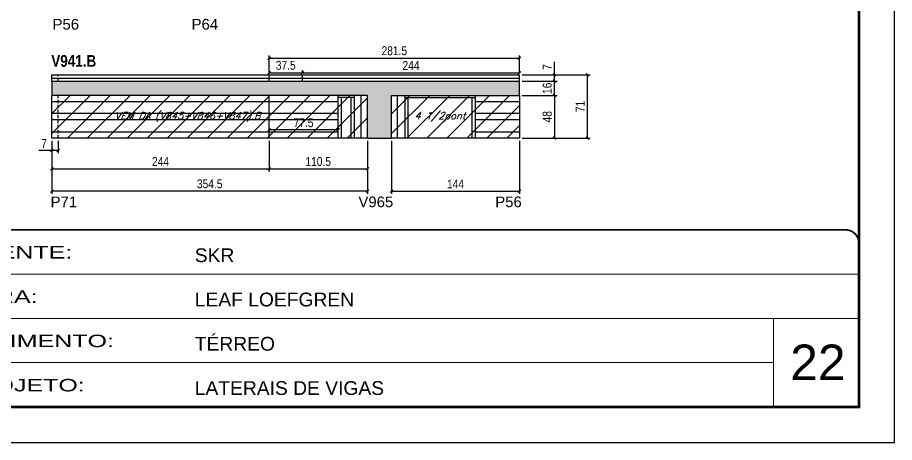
# Model space of a CAD drawing. Extents: x 3309 to 9563, y -2522 to 14608.
# Drawn here: x 5407 to 6393, y 7815 to 8293 of the extents above; entities that cross this region are included whole.
import ezdxf

# ---------------------------------------------------------------- set-up
doc = ezdxf.new("R2010")
doc.units = 0
for name, pattern in [('CONTINUO', [0]), ('DASHED', [0.75, 0.5, -0.25]), ('HIDDEN', [0.375, 0.25, -0.125])]:
    doc.linetypes.add(name, pattern=pattern)
for name, color, linetype in [('5', 5, 'Continuous'), ('COTA', 241, 'Continuous'), ('NOMENCLATURA', 7, 'Continuous'), ('Painéis', 200, 'Continuous'), ('SARR_2.2x7', 40, 'Continuous'), ('SARR_3.5x7', 81, 'Continuous'), ('texto', 7, 'Continuous')]:
    doc.layers.add(name, color=color, linetype=linetype)
for name, color, linetype, lineweight in [('CARIMBO', 255, 'Continuous', 9), ('Folhas', 255, 'Continuous', 9), ('Hachura', 251, 'Continuous', 9), ('SARRAFO DE PRESSAO', 251, 'DASHED', 9)]:
    doc.layers.add(name, color=color, linetype=linetype, lineweight=lineweight)
doc.layers.add('Laje_Perimetro', color=7, linetype='Continuous', plot=False)
doc.styles.add('ARIAL', font='arial.ttf')
doc.styles.add('COTA TECNICA', font='techl___.ttf', dxfattribs={"height": 10})
doc.styles.add('Romans', font='romans.shx')
doc.styles.get("Standard").update_dxf_attribs({"font": 'arial.ttf'})
doc.styles.add('TECNICA', font='techb___.ttf', dxfattribs={"height": 10})
doc.styles.add('Tecnologia', font='')
doc.styles.get('Tecnologia').set_extended_font_data('Forgotten Futurist')
doc.dimstyles.new('PAINEL', dxfattribs={"dimtxt": 10, "dimasz": 3, "dimexe": 3, "dimexo": 3, "dimgap": 3, "dimtad": 1, "dimdec": 1, "dimzin": 12, "dimdsep": 46, "dimtxsty": 'COTA TECNICA', "dimblk1": 'OBLIQUE', "dimblk2": 'OBLIQUE', "dimsah": 1, "dimcen": 0.9, "dimclrd": 4, "dimclre": 4, "dimclrt": 240, "dimadec": 1, "dimazin": 3, "dimtfac": 1, "dimtdec": 1, "dimtmove": 0, "dimatfit": 3, "dimfxl": 1, "dimtolj": 1, "dimtzin": 12, "dimarcsym": 0})

# ---------------------------------------------------------------- blocks, each defined once
blk = doc.blocks.new('9999999999')
at = {"color": 30, "linetype": 'CONTINUO'}
for p, q in [((98564.56, 34379.64), (99583.98, 34379.64)), ((98564.56, 34329.83), (99487.98, 34329.83)), ((99583.98, 34329.83), (99487.98, 34329.83)), ((99487.98, 34329.83), (99487.98, 34230.21)), ((98564.56, 34280.02), (99487.98, 34280.02))]:
    blk.add_line(p, q, dxfattribs=at)
at = {"color": 30, "linetype": 'CONTINUO', "const_width": 2}
blk.add_lwpolyline([(99583.98, 34230.21), (99583.98, 34414.45, 0.414214), (99568.98, 34429.45), (98228.98, 34429.45, 0.414214), (98213.98, 34414.45), (98213.98, 34245.21, 0.414214), (98228.98, 34230.21), (99583.98, 34230.21)], format="xyb", dxfattribs=at)
at = {"layer": 'Folhas'}
blk.add_lwpolyline([(98138.98, 34190.21), (99623.98, 34190.21), (99623.98, 35240.21), (98138.98, 35240.21)], close=True, dxfattribs=at)
at = {"layer": 'Folhas', "color": 30, "const_width": 3}
blk.add_lwpolyline([(98213.98, 34230.21), (99583.98, 34230.21), (99583.98, 35200.21), (98213.98, 35200.21)], close=True, dxfattribs=at)
at = {"color": 7, "linetype": 'Continuous', "ltscale": 5, "style": 'ARIAL'}
for s, height, p in [('SKR', 15.483, (98837.68, 34393.13)), ('LEAF LOEFGREN', 15.4829, (98837.68, 34343.32)), ('TÉRREO', 15.483, (98837.68, 34293.51)), ('LATERAIS DE VIGAS', 15.4829, (98837.68, 34243.7))]:
    blk.add_text(s, height=height, dxfattribs=at).set_placement(p)
at = {"layer": 'Folhas', "color": 7, "style": 'Tecnologia', "width": 1.5}
for s, p in [('CLIENTE:', (98573.65, 34397.17)), ('OBRA:', (98573.65, 34347.31)), ('PAVIMENTO:', (98573.65, 34297.5)), ('PROJETO:', (98573.65, 34247.69))]:
    blk.add_text(s, height=14, dxfattribs=at).set_placement(p)
blk = doc.blocks.new('_Oblique')
at = {"color": 0, "linetype": 'ByBlock', "lineweight": -2}
blk.add_line((-0.5, -0.5), (0.5, 0.5), dxfattribs=at)
blk = doc.blocks.new('*D1996')
at = {"layer": 'COTA', "color": 4, "linetype": 'ByBlock', "lineweight": -2, "transparency": 16777216}
for p, q in [((5446.06, 8154.46), (5446.06, 8094.71)), ((5800.56, 8154.46), (5800.56, 8094.71)), ((5800.56, 8097.71), (5446.06, 8097.71))]:
    blk.add_line(p, q, dxfattribs=at)
at = {"layer": 'Defpoints', "color": 0, "linetype": 'ByBlock', "transparency": 16777216}
for p in [(5446.06, 8157.46), (5800.56, 8157.46), (5446.06, 8097.71)]:
    blk.add_point(p, dxfattribs=at)
at = {"layer": 'COTA', "color": 4, "linetype": 'ByBlock', "lineweight": -2, "transparency": 16777216, "xscale": 3, "yscale": 3, "zscale": 3, "rotation": 180}
blk.add_blockref('_Oblique', (5446.06, 8097.71), dxfattribs=at)
at = {"layer": 'COTA', "color": 4, "linetype": 'ByBlock', "lineweight": -2, "transparency": 16777216, "xscale": 3, "yscale": 3, "zscale": 3}
blk.add_blockref('_Oblique', (5800.56, 8097.71), dxfattribs=at)
at = {"layer": 'COTA', "color": 240, "linetype": 'ByBlock', "transparency": 16777216, "insert": (5623.31, 8105.93), "char_height": 10, "attachment_point": 5, "style": 'COTA TECNICA'}
blk.add_mtext('\\A1;354.5', dxfattribs=at)
blk = doc.blocks.new('*D1997')
at = {"layer": 'COTA', "color": 4, "lineweight": -2, "transparency": 16777216}
for p, q in [((5446.06, 8154.46), (5446.06, 8119.96)), ((5690.06, 8154.46), (5690.06, 8119.96)), ((5446.06, 8122.96), (5690.06, 8122.96))]:
    blk.add_line(p, q, dxfattribs=at)
at = {"layer": 'Defpoints', "color": 0, "transparency": 16777216}
for p in [(5446.06, 8157.46), (5690.06, 8157.46), (5690.06, 8122.96)]:
    blk.add_point(p, dxfattribs=at)
at = {"layer": 'COTA', "color": 4, "lineweight": -2, "transparency": 16777216, "xscale": 3, "yscale": 3, "zscale": 3, "rotation": 180}
blk.add_blockref('_Oblique', (5446.06, 8122.96), dxfattribs=at)
at = {"layer": 'COTA', "color": 4, "lineweight": -2, "transparency": 16777216, "xscale": 3, "yscale": 3, "zscale": 3}
blk.add_blockref('_Oblique', (5690.06, 8122.96), dxfattribs=at)
at = {"layer": 'COTA', "color": 240, "transparency": 16777216, "insert": (5568.06, 8131.04), "char_height": 10, "attachment_point": 5, "style": 'COTA TECNICA'}
blk.add_mtext('\\A1;244', dxfattribs=at)
blk = doc.blocks.new('*D1998')
at = {"layer": 'COTA', "color": 4, "lineweight": -2, "transparency": 16777216}
for p, q in [((5690.06, 8154.46), (5690.06, 8119.96)), ((5800.56, 8154.46), (5800.56, 8119.96)), ((5690.06, 8122.96), (5800.56, 8122.96))]:
    blk.add_line(p, q, dxfattribs=at)
at = {"layer": 'Defpoints', "color": 0, "transparency": 16777216}
for p in [(5690.06, 8157.46), (5800.56, 8157.46), (5800.56, 8122.96)]:
    blk.add_point(p, dxfattribs=at)
at = {"layer": 'COTA', "color": 4, "lineweight": -2, "transparency": 16777216, "xscale": 3, "yscale": 3, "zscale": 3, "rotation": 180}
blk.add_blockref('_Oblique', (5690.06, 8122.96), dxfattribs=at)
at = {"layer": 'COTA', "color": 4, "lineweight": -2, "transparency": 16777216, "xscale": 3, "yscale": 3, "zscale": 3}
blk.add_blockref('_Oblique', (5800.56, 8122.96), dxfattribs=at)
at = {"layer": 'COTA', "color": 240, "transparency": 16777216, "insert": (5745.31, 8131.07), "char_height": 10, "attachment_point": 5, "style": 'COTA TECNICA'}
blk.add_mtext('\\A1;110.5', dxfattribs=at)
blk = doc.blocks.new('*D1999')
at = {"layer": 'COTA', "color": 4, "lineweight": -2, "transparency": 16777216}
for p, q in [((5446.06, 8154.46), (5446.06, 8140.3)), ((5453.06, 8154.46), (5453.06, 8140.3)), ((5446.06, 8143.3), (5431.33, 8143.3)), ((5453.06, 8143.3), (5446.06, 8143.3))]:
    blk.add_line(p, q, dxfattribs=at)
at = {"layer": 'Defpoints', "color": 0, "transparency": 16777216}
for p in [(5446.06, 8157.46), (5453.06, 8157.46), (5446.06, 8143.3)]:
    blk.add_point(p, dxfattribs=at)
at = {"layer": 'COTA', "color": 4, "lineweight": -2, "transparency": 16777216, "xscale": 3, "yscale": 3, "zscale": 3, "rotation": 180}
blk.add_blockref('_Oblique', (5446.06, 8143.3), dxfattribs=at)
at = {"layer": 'COTA', "color": 4, "lineweight": -2, "transparency": 16777216, "xscale": 3, "yscale": 3, "zscale": 3}
blk.add_blockref('_Oblique', (5453.06, 8143.3), dxfattribs=at)
at = {"layer": 'COTA', "color": 240, "transparency": 16777216, "insert": (5437.2, 8151.38), "char_height": 10, "attachment_point": 5, "style": 'COTA TECNICA'}
blk.add_mtext('\\A1;7', dxfattribs=at)
blk = doc.blocks.new('*D2000')
at = {"layer": 'COTA', "color": 4, "lineweight": -2, "transparency": 16777216}
for p, q in [((5690.06, 8167.46), (5690.06, 8169.58)), ((5767.56, 8167.46), (5767.56, 8169.58)), ((5767.56, 8166.58), (5690.06, 8166.58))]:
    blk.add_line(p, q, dxfattribs=at)
at = {"layer": 'Defpoints', "color": 0, "transparency": 16777216}
for p in [(5690.06, 8166.58), (5690.06, 8164.46), (5767.56, 8164.46)]:
    blk.add_point(p, dxfattribs=at)
at = {"layer": 'COTA', "color": 4, "lineweight": -2, "transparency": 16777216, "xscale": 3, "yscale": 3, "zscale": 3, "rotation": 180}
blk.add_blockref('_Oblique', (5690.06, 8166.58), dxfattribs=at)
at = {"layer": 'COTA', "color": 4, "lineweight": -2, "transparency": 16777216, "xscale": 3, "yscale": 3, "zscale": 3}
blk.add_blockref('_Oblique', (5767.56, 8166.58), dxfattribs=at)
at = {"layer": 'COTA', "color": 240, "transparency": 16777216, "insert": (5728.81, 8174.69), "char_height": 10, "attachment_point": 5, "style": 'COTA TECNICA'}
blk.add_mtext('\\A1;77.5', dxfattribs=at)
blk = doc.blocks.new('*D2001')
at = {"layer": 'COTA', "color": 4, "lineweight": -2, "transparency": 16777216}
for p, q in [((5827.56, 8154.46), (5827.56, 8094.71)), ((5971.56, 8154.46), (5971.56, 8094.71)), ((5827.56, 8097.71), (5971.56, 8097.71))]:
    blk.add_line(p, q, dxfattribs=at)
at = {"layer": 'Defpoints', "color": 0, "transparency": 16777216}
for p in [(5827.56, 8157.46), (5971.56, 8157.46), (5971.56, 8097.71)]:
    blk.add_point(p, dxfattribs=at)
at = {"layer": 'COTA', "color": 4, "lineweight": -2, "transparency": 16777216, "xscale": 3, "yscale": 3, "zscale": 3, "rotation": 180}
blk.add_blockref('_Oblique', (5827.56, 8097.71), dxfattribs=at)
at = {"layer": 'COTA', "color": 4, "lineweight": -2, "transparency": 16777216, "xscale": 3, "yscale": 3, "zscale": 3}
blk.add_blockref('_Oblique', (5971.56, 8097.71), dxfattribs=at)
at = {"layer": 'COTA', "color": 240, "transparency": 16777216, "insert": (5899.56, 8105.79), "char_height": 10, "attachment_point": 5, "style": 'COTA TECNICA'}
blk.add_mtext('\\A1;144', dxfattribs=at)
blk = doc.blocks.new('*D2002')
at = {"layer": 'COTA', "color": 4, "lineweight": -2, "transparency": 16777216}
for p, q in [((5974.56, 8205.46), (6013.73, 8205.46)), ((6010.73, 8205.46), (6010.73, 8157.46)), ((5974.56, 8157.46), (6013.73, 8157.46))]:
    blk.add_line(p, q, dxfattribs=at)
at = {"layer": 'Defpoints', "color": 0, "transparency": 16777216}
for p in [(5971.56, 8205.46), (5971.56, 8157.46), (6010.73, 8157.46)]:
    blk.add_point(p, dxfattribs=at)
at = {"layer": 'COTA', "color": 4, "lineweight": -2, "transparency": 16777216, "xscale": 3, "yscale": 3, "zscale": 3}
for p, rotation in [((6010.73, 8205.46), 90), ((6010.73, 8157.46), 270)]:
    blk.add_blockref('_Oblique', p, dxfattribs=dict(at, rotation=rotation))
at = {"layer": 'COTA', "color": 240, "transparency": 16777216, "insert": (6002.63, 8181.46), "char_height": 10, "attachment_point": 5, "rotation": 90, "style": 'COTA TECNICA'}
blk.add_mtext('\\A1;48', dxfattribs=at)
blk = doc.blocks.new('*D2003')
at = {"layer": 'COTA', "color": 4, "lineweight": -2, "transparency": 16777216}
for p, q in [((5974.56, 8221.46), (6013.73, 8221.46)), ((6010.73, 8205.46), (6010.73, 8221.46)), ((5974.56, 8205.46), (6013.73, 8205.46))]:
    blk.add_line(p, q, dxfattribs=at)
at = {"layer": 'Defpoints', "color": 0, "transparency": 16777216}
for p in [(5971.56, 8221.46), (6010.73, 8221.46), (5971.56, 8205.46)]:
    blk.add_point(p, dxfattribs=at)
at = {"layer": 'COTA', "color": 4, "lineweight": -2, "transparency": 16777216, "xscale": 3, "yscale": 3, "zscale": 3}
for p, rotation in [((6010.73, 8221.46), 90), ((6010.73, 8205.46), 270)]:
    blk.add_blockref('_Oblique', p, dxfattribs=dict(at, rotation=rotation))
at = {"layer": 'COTA', "color": 240, "transparency": 16777216, "insert": (6002.63, 8213.46), "char_height": 10, "attachment_point": 5, "rotation": 90, "style": 'COTA TECNICA'}
blk.add_mtext('\\A1;16', dxfattribs=at)
blk = doc.blocks.new('*D2004')
at = {"layer": 'COTA', "color": 4, "lineweight": -2, "transparency": 16777216}
for p, q in [((6010.73, 8228.46), (6010.73, 8243.19)), ((5974.56, 8228.46), (6013.73, 8228.46)), ((5974.56, 8221.46), (6013.73, 8221.46)), ((6010.73, 8221.46), (6010.73, 8228.46))]:
    blk.add_line(p, q, dxfattribs=at)
at = {"layer": 'Defpoints', "color": 0, "transparency": 16777216}
for p in [(5971.56, 8228.46), (5971.56, 8221.46), (6010.73, 8228.46)]:
    blk.add_point(p, dxfattribs=at)
at = {"layer": 'COTA', "color": 4, "lineweight": -2, "transparency": 16777216, "xscale": 3, "yscale": 3, "zscale": 3}
for p, rotation in [((6010.73, 8228.46), 90), ((6010.73, 8221.46), 270)]:
    blk.add_blockref('_Oblique', p, dxfattribs=dict(at, rotation=rotation))
at = {"layer": 'COTA', "color": 240, "transparency": 16777216, "insert": (6002.66, 8237.32), "char_height": 10, "attachment_point": 5, "rotation": 90, "style": 'COTA TECNICA'}
blk.add_mtext('\\A1;7', dxfattribs=at)
blk = doc.blocks.new('*D2005')
at = {"layer": 'COTA', "color": 4, "lineweight": -2, "transparency": 16777216}
for p, q in [((5974.56, 8228.46), (6050.87, 8228.46)), ((6047.87, 8157.46), (6047.87, 8228.46)), ((5974.56, 8157.46), (6050.87, 8157.46))]:
    blk.add_line(p, q, dxfattribs=at)
at = {"layer": 'Defpoints', "color": 0, "transparency": 16777216}
for p in [(5971.56, 8228.46), (6047.87, 8228.46), (5971.56, 8157.46)]:
    blk.add_point(p, dxfattribs=at)
at = {"layer": 'COTA', "color": 4, "lineweight": -2, "transparency": 16777216, "xscale": 3, "yscale": 3, "zscale": 3}
for p, rotation in [((6047.87, 8228.46), 90), ((6047.87, 8157.46), 270)]:
    blk.add_blockref('_Oblique', p, dxfattribs=dict(at, rotation=rotation))
at = {"layer": 'COTA', "color": 240, "transparency": 16777216, "insert": (6039.8, 8192.96), "char_height": 10, "attachment_point": 5, "rotation": 90, "style": 'COTA TECNICA'}
blk.add_mtext('\\A1;71', dxfattribs=at)
blk = doc.blocks.new('*D2006')
at = {"layer": 'COTA', "color": 4, "lineweight": -2, "transparency": 16777216}
for p, q in [((5690.06, 8231.46), (5690.06, 8250.55)), ((5971.56, 8231.46), (5971.56, 8250.55)), ((5690.06, 8247.55), (5971.56, 8247.55))]:
    blk.add_line(p, q, dxfattribs=at)
at = {"layer": 'Defpoints', "color": 0, "transparency": 16777216}
for p in [(5971.56, 8247.55), (5690.06, 8228.46), (5971.56, 8228.46)]:
    blk.add_point(p, dxfattribs=at)
at = {"layer": 'COTA', "color": 4, "lineweight": -2, "transparency": 16777216, "xscale": 3, "yscale": 3, "zscale": 3, "rotation": 180}
blk.add_blockref('_Oblique', (5690.06, 8247.55), dxfattribs=at)
at = {"layer": 'COTA', "color": 4, "lineweight": -2, "transparency": 16777216, "xscale": 3, "yscale": 3, "zscale": 3}
blk.add_blockref('_Oblique', (5971.56, 8247.55), dxfattribs=at)
at = {"layer": 'COTA', "color": 240, "transparency": 16777216, "insert": (5830.81, 8255.69), "char_height": 10, "attachment_point": 5, "style": 'COTA TECNICA'}
blk.add_mtext('\\A1;281.5', dxfattribs=at)
blk = doc.blocks.new('*D2007')
at = {"layer": 'COTA', "color": 4, "lineweight": -2, "transparency": 16777216}
for p, q in [((5690.06, 8231.46), (5690.06, 8234.05)), ((5690.06, 8231.05), (5727.56, 8231.05)), ((5727.56, 8231.46), (5727.56, 8234.05))]:
    blk.add_line(p, q, dxfattribs=at)
at = {"layer": 'Defpoints', "color": 0, "transparency": 16777216}
for p in [(5727.56, 8231.05), (5690.06, 8228.46), (5727.56, 8228.46)]:
    blk.add_point(p, dxfattribs=at)
at = {"layer": 'COTA', "color": 4, "lineweight": -2, "transparency": 16777216, "xscale": 3, "yscale": 3, "zscale": 3, "rotation": 180}
blk.add_blockref('_Oblique', (5690.06, 8231.05), dxfattribs=at)
at = {"layer": 'COTA', "color": 4, "lineweight": -2, "transparency": 16777216, "xscale": 3, "yscale": 3, "zscale": 3}
blk.add_blockref('_Oblique', (5727.56, 8231.05), dxfattribs=at)
at = {"layer": 'COTA', "color": 240, "transparency": 16777216, "insert": (5708.81, 8239.27), "char_height": 10, "attachment_point": 5, "style": 'COTA TECNICA'}
blk.add_mtext('\\A1;37.5', dxfattribs=at)
blk = doc.blocks.new('*D2008')
at = {"layer": 'COTA', "color": 4, "lineweight": -2, "transparency": 16777216}
for p, q in [((5727.56, 8231.46), (5727.56, 8234.05)), ((5727.56, 8231.05), (5971.56, 8231.05)), ((5971.56, 8231.46), (5971.56, 8234.05))]:
    blk.add_line(p, q, dxfattribs=at)
at = {"layer": 'Defpoints', "color": 0, "transparency": 16777216}
for p in [(5971.56, 8231.05), (5727.56, 8228.46), (5971.56, 8228.46)]:
    blk.add_point(p, dxfattribs=at)
at = {"layer": 'COTA', "color": 4, "lineweight": -2, "transparency": 16777216, "xscale": 3, "yscale": 3, "zscale": 3, "rotation": 180}
blk.add_blockref('_Oblique', (5727.56, 8231.05), dxfattribs=at)
at = {"layer": 'COTA', "color": 4, "lineweight": -2, "transparency": 16777216, "xscale": 3, "yscale": 3, "zscale": 3}
blk.add_blockref('_Oblique', (5971.56, 8231.05), dxfattribs=at)
at = {"layer": 'COTA', "color": 240, "transparency": 16777216, "insert": (5849.56, 8239.13), "char_height": 10, "attachment_point": 5, "style": 'COTA TECNICA'}
blk.add_mtext('\\A1;244', dxfattribs=at)

msp = doc.modelspace()

# ---------------------------------------------------------------- hatches: boundary and pattern name
at = {"layer": 'COTA'}
h = msp.add_hatch(dxfattribs=at)
h.set_pattern_fill('AR-CONC', color=256, scale=0.03)
h.paths.add_polyline_path([(5827.56, 8205.46), (5971.56, 8205.46), (5971.56, 8221.46), (5446.06, 8221.46), (5446.06, 8205.46), (5800.56, 8205.46), (5800.56, 8157.46), (5827.56, 8157.46)])
at = {"layer": 'Hachura', "linetype": 'ByBlock'}
h = msp.add_hatch(dxfattribs=at)
h.set_pattern_fill('ANSI31', color=256, scale=5)
h.paths.add_polyline_path([(5690.06, 8205.46), (5446.06, 8205.46), (5446.06, 8157.46), (5690.06, 8157.46)])
h.paths.add_polyline_path([(5800.56, 8205.46), (5690.06, 8205.46), (5690.06, 8157.46), (5800.56, 8157.46)])
h.paths.add_polyline_path([(5971.56, 8205.46), (5827.56, 8205.46), (5827.56, 8157.46), (5971.56, 8157.46)])

# ---------------------------------------------------------------- linework, layer by layer
at = {"layer": 'COTA'}
for p, q in [((5446.06, 8221.46), (5446.06, 8205.46)), ((5971.56, 8205.46), (5971.56, 8221.46)), ((5800.56, 8157.46), (5827.56, 8157.46))]:
    msp.add_line(p, q, dxfattribs=at)
at = {"layer": 'Laje_Perimetro'}
msp.add_lwpolyline([(6392.87, 8864.98), (4907.87, 8864.98), (4907.87, 7814.98), (6392.87, 7814.98)], close=True, dxfattribs=at)
at = {"layer": 'Painéis', "linetype": 'ByBlock'}
for p, q in [((5446.06, 8228.46), (5971.56, 8228.46)), ((5446.06, 8221.46), (5446.06, 8228.46)), ((5446.06, 8221.46), (5971.56, 8221.46)), ((5690.06, 8221.46), (5690.06, 8228.46)), ((5727.56, 8221.46), (5727.56, 8228.46)), ((5971.56, 8221.46), (5971.56, 8228.46)), ((5800.56, 8205.46), (5446.06, 8205.46)), ((5446.06, 8157.46), (5446.06, 8205.46)), ((5690.06, 8157.46), (5690.06, 8205.46)), ((5800.56, 8157.46), (5800.56, 8205.46)), ((5827.56, 8157.46), (5827.56, 8205.46)), ((5827.56, 8205.46), (5971.56, 8205.46)), ((5971.56, 8205.46), (5971.56, 8157.46)), ((5800.56, 8157.46), (5446.06, 8157.46)), ((5971.56, 8157.46), (5827.56, 8157.46))]:
    msp.add_line(p, q, dxfattribs=at)
at = {"layer": 'SARR_2.2x7', "linetype": 'Continuous'}
for p, q in [((5446.06, 8224.96), (5690.06, 8224.96)), ((5690.06, 8224.96), (5971.56, 8224.96)), ((5785.56, 8203.26), (5767.56, 8203.26)), ((5793.56, 8157.46), (5793.56, 8205.46)), ((5834.56, 8157.46), (5834.56, 8205.46)), ((5842.56, 8203.26), (5921.56, 8203.26)), ((5446.06, 8198.46), (5690.06, 8198.46)), ((5690.06, 8198.46), (5767.56, 8198.46)), ((5921.56, 8198.46), (5971.56, 8198.46)), ((5446.06, 8185.33), (5690.06, 8185.33)), ((5690.06, 8185.33), (5767.56, 8185.33)), ((5921.56, 8185.33), (5971.56, 8185.33)), ((5446.06, 8178.33), (5690.06, 8178.33)), ((5690.06, 8178.33), (5767.56, 8178.33)), ((5921.56, 8178.33), (5971.56, 8178.33)), ((5446.06, 8164.46), (5690.06, 8164.46)), ((5690.06, 8164.46), (5767.56, 8164.46)), ((5921.56, 8164.46), (5971.56, 8164.46))]:
    msp.add_line(p, q, dxfattribs=at)
at = {"layer": 'SARR_2.2x7', "linetype": 'HIDDEN', "ltscale": 15}
for p, q in [((5453.06, 8221.46), (5453.06, 8228.46)), ((5453.06, 8157.46), (5453.06, 8205.46))]:
    msp.add_line(p, q, dxfattribs=at)
at = {"layer": 'SARR_3.5x7'}
for p, q in [((5767.56, 8157.46), (5767.56, 8205.46)), ((5771.06, 8203.26), (5771.06, 8157.46)), ((5782.06, 8203.26), (5782.06, 8157.46)), ((5785.56, 8205.46), (5785.56, 8157.46)), ((5842.56, 8205.46), (5842.56, 8157.46)), ((5846.06, 8203.26), (5846.06, 8157.46)), ((5918.06, 8203.26), (5918.06, 8157.46)), ((5921.56, 8205.46), (5921.56, 8157.46))]:
    msp.add_line(p, q, dxfattribs=at)

# ---------------------------------------------------------------- block references
at = {"layer": 'SARRAFO DE PRESSAO', "color": 6, "linetype": 'ByBlock'}
msp.add_blockref('9999999999', (-93231.11, -26375.22), dxfattribs=at)

# ---------------------------------------------------------------- texts
at = {"layer": '5', "linetype": 'Continuous'}
for s, rotation, p in [('P56', 0.00004, (5446.72, 8279.51)), ('P64', 0.00004, (5602.99, 8279.51)), ('P71', 359.99996, (5444.51, 8079.7)), ('V965', 359.99996, (5790.49, 8079.7)), ('P56', 359.99996, (5944.22, 8079.7))]:
    msp.add_text(s, height=12, rotation=rotation, dxfattribs=at).set_placement(p)
at = {"layer": 'CARIMBO', "style": 'ARIAL'}
msp.add_text('22', height=40, dxfattribs=at).set_placement((6275.73, 7885.13))
at = {"layer": 'NOMENCLATURA', "style": 'TECNICA'}
msp.add_text('V941.B', height=13.2, dxfattribs=at).set_placement((5445.35, 8237.64))
at = {"layer": 'texto', "color": 2, "char_height": 8, "attachment_point": 5, "style": 'Romans'}
for s, insert in [('{\\Q19;\\C256;VEM DA (V845+V846+V847).B}', (5598.58, 8181.46)), ('{\\Q19;\\C256;4 1/2pont}', (5882.06, 8181.46))]:
    msp.add_mtext(s, dxfattribs=dict(at, insert=insert))

# ---------------------------------------------------------------- dimensions: what is measured, and where the dimension line sits
at = {"layer": 'COTA'}
for base, p1, p2, picture, middle in [((5971.56, 8247.55), (5690.06, 8228.46), (5971.56, 8228.46), '*D2006', (5830.81, 8255.69)), ((5727.56, 8231.05), (5690.06, 8228.46), (5727.56, 8228.46), '*D2007', (5708.81, 8239.27)), ((5690.06, 8166.58), (5767.56, 8164.46), (5690.06, 8164.46), '*D2000', (5728.81, 8174.69)), ((5446.06, 8143.3), (5453.06, 8157.46), (5446.06, 8157.46), '*D1999', (5437.2, 8151.38)), ((5690.06, 8122.96), (5446.06, 8157.46), (5690.06, 8157.46), '*D1997', (5568.06, 8131.04)), ((5971.56, 8097.71), (5827.56, 8157.46), (5971.56, 8157.46), '*D2001', (5899.56, 8105.79))]:
    dim = msp.add_linear_dim(base=base, p1=p1, p2=p2, dimstyle='PAINEL', dxfattribs=at)
    dim.commit()
    dim.dimension.update_dxf_attribs({"geometry": picture, "text_midpoint": middle})
for base, p1, p2, picture, middle in [((5971.56, 8231.05), (5727.56, 8228.46), (5971.56, 8228.46), '*D2008', (5849.56, 8239.13)), ((5800.56, 8122.96), (5690.06, 8157.46), (5800.56, 8157.46), '*D1998', (5745.31, 8131.07))]:
    dim = msp.add_linear_dim(base=base, p1=p1, p2=p2, dimstyle='PAINEL', override={"dimtmove": 1}, dxfattribs=at)
    dim.commit()
    dim.dimension.update_dxf_attribs({"geometry": picture, "text_midpoint": middle})
for base, p1, p2, picture, middle in [((6010.73, 8228.46), (5971.56, 8221.46), (5971.56, 8228.46), '*D2004', (6002.66, 8237.32)), ((6047.87, 8228.46), (5971.56, 8157.46), (5971.56, 8228.46), '*D2005', (6039.8, 8192.96)), ((6010.73, 8157.46), (5971.56, 8205.46), (5971.56, 8157.46), '*D2002', (6002.63, 8181.46))]:
    dim = msp.add_linear_dim(base=base, p1=p1, p2=p2, angle=90, dimstyle='PAINEL', dxfattribs=at)
    dim.commit()
    dim.dimension.update_dxf_attribs({"geometry": picture, "text_midpoint": middle})
dim = msp.add_linear_dim(base=(6010.73, 8221.46), p1=(5971.56, 8205.46), p2=(5971.56, 8221.46), angle=90, dimstyle='PAINEL', dxfattribs=at)
dim.commit()
dim.dimension.update_dxf_attribs({"geometry": '*D2003', "text_midpoint": (6010.73, 8213.46), "dimtype": 160})
at = {"layer": 'COTA', "linetype": 'ByBlock'}
dim = msp.add_linear_dim(base=(5446.06, 8097.71), p1=(5800.56, 8157.46), p2=(5446.06, 8157.46), angle=180, dimstyle='PAINEL', dxfattribs=at)
dim.commit()
dim.dimension.update_dxf_attribs({"geometry": '*D1996', "text_midpoint": (5623.31, 8105.93)})

doc.saveas('drawing.dxf')
